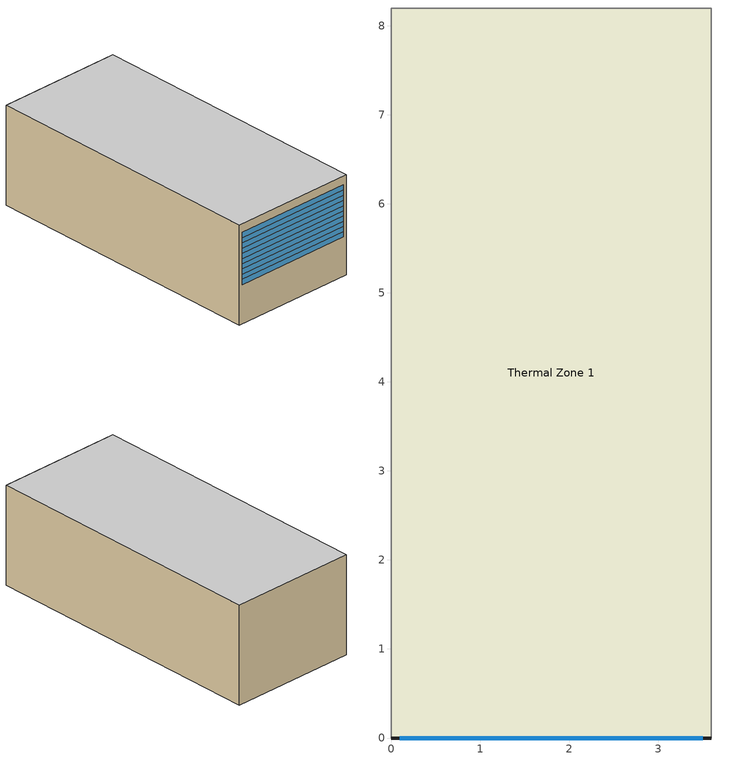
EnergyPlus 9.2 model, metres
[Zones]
Thermal Zone 1
 floor adiabatic (ExtSlabCarpet 4in ClimateZone 1-8): 3.6,8.2 3.6,0 0,0 0,8.2 z0
 wall outside (ASHRAE 189.1-2009 ExtWall Mass ClimateZone 5): 0,0 3.6,0 z0:2.8
 wall adiabatic (ASHRAE 189.1-2009 ExtWall Mass ClimateZone 5): 3.6,0 3.6,8.2 0,8.2 0,0 z0:2.8
 window (Window simple model): 0.1,0 3.5,0 z2.41:2.56; 0.1,0 3.5,0 z1.1:1.25; 0.1,0 3.5,0 z2.27:2.41; 0.1,0 3.5,0 z2.12:2.27; 0.1,0 3.5,0 z1.98:2.12; 0.1,0 3.5,0 z1.83:1.98; 0.1,0 3.5,0 z1.68:1.83; 0.1,0 3.5,0 z1.54:1.68; 0.1,0 3.5,0 z1.39:1.54; 0.1,0 3.5,0 z1.25:1.39
 ceiling adiabatic (ASHRAE 189.1-2009 ExtRoof IEAD ClimateZone 2-5): 3.6,0 3.6,8.2 0,8.2 0,0 z2.8
[Building]
Building 1: North Axis {deg}=0
[Site:Location]
Tehran Mehrabad: Latitude {deg}=35.41; Longitude {deg}=51.19; Time Zone {hr}=3; Elevation {m}=1190
[SizingPeriod:DesignDay] Day of Month=21; Dry-Bulb Temperature Range Modifier Type=DefaultMultipliers; Barometric Pressure {Pa}=87822; Rain Indicator=No; Snow Indicator=No; Daylight Saving Time Indicator=No
Name | Month | Day Type | Maximum Dry-Bulb Temperature {C} | Daily Dry-Bulb Temperature Range {deltaC} | Humidity Condition Type | Wetbulb or DewPoint at Maximum Dry-Bulb {C} | Wind Speed {m/s} | Wind Direction {deg} | Solar Model Indicator | ASHRAE Clear Sky Optical Depth for Beam Irradiance (taub) | ASHRAE Clear Sky Optical Depth for Diffuse Irradiance (taud) | Enthalpy at Maximum Dry-Bulb {J/kg} | Sky Clearness
Tehran Mehrabad Ann Clg .4% Condns DB=>MWB | 7 | SummerDesignDay | 38.5 | 10.6 | Wetbulb | 19 | 3.6 | 120 | ASHRAETau | 0.752 | 1.326
Tehran Mehrabad Ann Clg .4% Condns DP=>MDB | 7 | SummerDesignDay | 31 | 10.6 | Dewpoint | 18.9 | 3.6 | 120 | ASHRAETau | 0.752 | 1.326
Tehran Mehrabad Ann Clg .4% Condns Enth=>MDB | 7 | SummerDesignDay | 32.7 | 10.6 | Enthalpy |  | 3.6 | 120 | ASHRAETau | 0.752 | 1.326 | 72900
Tehran Mehrabad Ann Clg .4% Condns WB=>MDB | 7 | SummerDesignDay | 33 | 10.6 | Wetbulb | 22.5 | 3.6 | 120 | ASHRAETau | 0.752 | 1.326
Tehran Mehrabad Ann Htg 99.6% Condns DB | 1 | WinterDesignDay | -2.8 | 0 | Wetbulb | -2.8 | 1.9 | 270 | ASHRAEClearSky |  |  |  | 0
Tehran Mehrabad Ann Htg Wind 99.6% Condns WS=>MCDB | 1 | WinterDesignDay | 9.5 | 0 | Wetbulb | 9.5 | 11.5 | 270 | ASHRAEClearSky |  |  |  | 0
Tehran Mehrabad Ann Hum_n 99.6% Condns DP=>MCDB | 1 | WinterDesignDay | 6.2 | 0 | Dewpoint | -13 | 1.9 | 270 | ASHRAEClearSky |  |  |  | 0
[Material] Thermal Absorptance=0.9
Name | Roughness | Thickness {m} | Conductivity {W/m-K} | Density {kg/m3} | Specific Heat {J/kg-K} | Solar Absorptance | Visible Absorptance
1/2IN Gypsum | Smooth | 0.0127 | 0.16 | 784.9 | 830 | 0.4 | 0.4
1IN Stucco | Smooth | 0.0253 | 0.6918 | 1858 | 837 | 0.92 | 0.92
8IN Concrete HW | MediumRough | 0.2033 | 1.7296 | 2243 | 837 | 0.65 | 0.65
MAT-CC05 4 HW CONCRETE | Rough | 0.1016 | 1.311 | 2240 | 836.8 | 0.85 | 0.85
Metal Decking | MediumSmooth | 0.0015 | 45.006 | 7680 | 418.4 | 0.6 | 0.6
Roof Insulation [21] | MediumRough | 0.2105 | 0.049 | 265 | 836.8 | 0.7 | 0.7
Roof Membrane | VeryRough | 0.0095 | 0.16 | 1121.29 | 1460 | 0.7 | 0.7
Wall Insulation [40] | MediumRough | 0.0794 | 0.0432 | 91 | 837 | 0.5 | 0.5
[Material:NoMass]
CP02 CARPET PAD: Roughness=Smooth; Thermal Resistance {m2-K/W}=0.1; Thermal Absorptance=0.9; Solar Absorptance=0.8; Visible Absorptance=0.8
[WindowMaterial:SimpleGlazingSystem]
SimpleGlazingSystem: U-Factor {W/m2-K}=1.41; Solar Heat Gain Coefficient=0.164; Visible Transmittance=0.195
[WindowMaterial:Shade]
HIGH REFLECT - LOW TRANS SHADE2: Solar Transmittance=0.1; Solar Reflectance=0.8; Visible Transmittance=0.1; Visible Reflectance=0.8; Infrared Hemispherical Emissivity=0.9; Infrared Transmittance=0; Thickness {m}=0.005; Conductivity {W/m-K}=0.1; Shade to Glass Distance {m}=0.05; Top Opening Multiplier=0; Bottom Opening Multiplier=0; Left-Side Opening Multiplier=0; Right-Side Opening Multiplier=0; Airflow Permeability=0
[Construction]
ASHRAE 189.1-2009 ExtRoof IEAD ClimateZone 2-5: Roof Membrane, Roof Insulation [21], Metal Decking
ASHRAE 189.1-2009 ExtWall Mass ClimateZone 5: 1IN Stucco, 8IN Concrete HW, Wall Insulation [40], 1/2IN Gypsum
ExtSlabCarpet 4in ClimateZone 1-8: MAT-CC05 4 HW CONCRETE, CP02 CARPET PAD
Window simple model: SimpleGlazingSystem
[Zone]
Thermal Zone 1
[WindowShadingControl] Zone=Thermal Zone 1; Shading Type=interiorshade; Shading Control Type=OnIfScheduleAllows; Shading Control Is Scheduled=yes; Glare Control Is Active=no; Shading Device Material=HIGH REFLECT - LOW TRANS SHADE2; Multiple Surface Control Type=group
Name | Schedule | Fenestration Surface 1
shading control 1 | Shade test | Window 1
shading control 10 | Shade test 2 | Window 10
shading control 2 | Shade test | Window 2
shading control 3 | Shade test | Window 3
shading control 4 | Shade test | Window 4
shading control 5 | Shade test | Window 5
shading control 6 | Shade test 2 | Window 6
shading control 7 | Shade test 2 | Window 7
shading control 8 | Shade test 2 | Window 8
shading control 9 | Shade test 2 | Window 9
[Daylighting:Controls]
Thermal Zone 1 DaylightingControls: Zone=Thermal Zone 1; Daylighting Method=SplitFlux; Availability Schedule=Always On Discrete; Lighting Control Type=Continuous; Minimum Input Power Fraction for Continuous or ContinuousOff Dimming Control=0.15; Minimum Light Output Fraction for Continuous or ContinuousOff Dimming Control=0.05; Probability Lighting will be Reset When Needed in Manual Stepped Control=1; Glare Calculation Daylighting Reference Point=Daylighting Control 1; Glare Calculation Azimuth Angle of View Direction Clockwise from Zone y-Axis {deg}=180; Daylighting Reference Point 1=Daylighting Control 1; Fraction of Zone Controlled by Reference Point 1=1; Illuminance Setpoint at Reference Point 1 {lux}=500
[ZoneVentilation:DesignFlowRate]
Thermal Zone 1 Ventilation per Person: Zone or ZoneList=Thermal Zone 1; Schedule=Office Work Occ; Design Flow Rate Calculation Method=Flow/Person; Flow Rate per Person {m3/s-person}=0.00943895
[DesignSpecification:OutdoorAir]
189.1-2009 - Office - OpenOffice - CZ4-8 Ventilation: Outdoor Air Method=Sum; Outdoor Air Flow per Person {m3/s-person}=0.00943895; Outdoor Air Flow per Zone Floor Area {m3/s-m2}=0; Outdoor Air Flow per Zone {m3/s}=0; Outdoor Air Flow Air Changes per Hour {1/hr}=0
[DesignSpecification:ZoneAirDistribution]
Thermal Zone 1 Design Spec Zone Air Dist: Zone Air Distribution Effectiveness in Cooling Mode=1; Zone Air Distribution Effectiveness in Heating Mode=1
[Sizing:Zone]
Thermal Zone 1: Zone Cooling Design Supply Air Temperature Input Method=SupplyAirTemperature; Zone Cooling Design Supply Air Temperature {C}=14; Zone Cooling Design Supply Air Temperature Difference {deltaC}=11.11; Zone Heating Design Supply Air Temperature Input Method=SupplyAirTemperature; Zone Heating Design Supply Air Temperature {C}=40; Zone Heating Design Supply Air Temperature Difference {deltaC}=11.11; Zone Cooling Design Supply Air Humidity Ratio {kgWater/kgDryAir}=0.0085; Zone Heating Design Supply Air Humidity Ratio {kgWater/kgDryAir}=0.008; Design Specification Outdoor Air Object=189.1-2009 - Office - OpenOffice - CZ4-8 Ventilation; Cooling Design Air Flow Method=DesignDay; Cooling Design Air Flow Rate {m3/s}=0; Cooling Minimum Air Flow per Zone Floor Area {m3/s-m2}=0.000762; Cooling Minimum Air Flow {m3/s}=0; Cooling Minimum Air Flow Fraction=0; Heating Design Air Flow Method=DesignDay; Heating Design Air Flow Rate {m3/s}=0; Heating Maximum Air Flow per Zone Floor Area {m3/s-m2}=0.002032; Heating Maximum Air Flow {m3/s}=0.141576; Heating Maximum Air Flow Fraction=0.3; Design Specification Zone Air Distribution Object=Thermal Zone 1 Design Spec Zone Air Dist; Account for Dedicated Outdoor Air System=No
[ZoneControl:Thermostat]
Thermal Zone 1 Thermostat: Zone or ZoneList=Thermal Zone 1; Control Type Schedule=Thermal Zone 1 Thermostat Schedule; Control 1=Thermal Zone 1 Thermostat
[ThermostatSetpoint:DualSetpoint]
Thermal Zone 1 Thermostat: Heating Setpoint Temperature Schedule=Medium Office HtgSetp; Cooling Setpoint Temperature Schedule=Medium Office ClgSetp
[ZoneHVAC:IdealLoadsAirSystem]
zone_0 ideal loads air system: Availability Schedule=HVAC test; Cooling Limit=limitflowrate; Maximum Cooling Air Flow Rate {m3/s}=autosize; Dehumidification Control Type=none; Humidification Control Type=none; Design Specification Outdoor Air Object=189.1-2009 - Office - OpenOffice - CZ4-8 Ventilation; Outdoor Air Economizer Type=differentialdrybulb
[Zone equipment]
Thermal Zone 1: zone_0 ideal loads air system
[Schedule:Day:Interval]
Medium Office HtgSetp Rule 1 Day Schedule; Medium Office HtgSetp Default Schedule; Medium Office HtgSetp Summer Design Day; Medium Office HtgSetp Winter Design Day: No, 24:00, 21
Medium Office ClgSetp Rule 1 Day Schedule; Medium Office ClgSetp Default Schedule; Medium Office ClgSetp Summer Design Day; Medium Office ClgSetp Winter Design Day: No, 24:00, 24
Office Bldg Occ Default Schedule; HVAC test: No, 08:00, 0, 18:00, 1, 24:00, 0
Office Bldg Occ Rule 1 Day Schedule; Office Bldg Occ Winter Design Day: No, 24:00, 0
Office Bldg Occ Summer Design Day: No, 06:00, 0, 22:00, 1, 24:00, 0.05
shade test: No, 08:00, 1, 18:00, 1, 24:00, 1
shade test 2: No, 08:00, 0, 18:00, 0, 24:00, 0
[Schedule:Week:Daily]
Medium Office HtgSetp Week Rule - Jan1-Dec31: Medium Office HtgSetp Rule 1 Day Schedule, Medium Office HtgSetp Default Schedule, Medium Office HtgSetp Default Schedule, Medium Office HtgSetp Default Schedule, Medium Office HtgSetp Default Schedule, Medium Office HtgSetp Default Schedule, Medium Office HtgSetp Rule 1 Day Schedule, Medium Office HtgSetp Default Schedule, Medium Office HtgSetp Summer Design Day, Medium Office HtgSetp Winter Design Day, Medium Office HtgSetp Default Schedule, Medium Office HtgSetp Default Schedule
Medium Office ClgSetp Week Rule - Jan1-Dec31: Medium Office ClgSetp Rule 1 Day Schedule, Medium Office ClgSetp Default Schedule, Medium Office ClgSetp Default Schedule, Medium Office ClgSetp Default Schedule, Medium Office ClgSetp Default Schedule, Medium Office ClgSetp Default Schedule, Medium Office ClgSetp Rule 1 Day Schedule, Medium Office ClgSetp Default Schedule, Medium Office ClgSetp Summer Design Day, Medium Office ClgSetp Winter Design Day, Medium Office ClgSetp Default Schedule, Medium Office ClgSetp Default Schedule
Office Work Occ Week Rule - Jan1-Dec31: Office Bldg Occ Rule 1 Day Schedule, Office Bldg Occ Default Schedule, Office Bldg Occ Default Schedule, Office Bldg Occ Default Schedule, Office Bldg Occ Default Schedule, Office Bldg Occ Default Schedule, Office Bldg Occ Rule 1 Day Schedule, Office Bldg Occ Default Schedule, Office Bldg Occ Summer Design Day, Office Bldg Occ Winter Design Day, Office Bldg Occ Default Schedule, Office Bldg Occ Default Schedule
test Shade Week Rule - Jan1-Dec31: shade test, shade test, shade test, shade test, shade test, shade test, shade test, shade test, shade test, shade test, shade test, shade test
test HVAC Week Rule - Jan1-Dec31: HVAC test, HVAC test, HVAC test, HVAC test, HVAC test, HVAC test, HVAC test, HVAC test, HVAC test, HVAC test, HVAC test, HVAC test
0 test 2 Shade Week Rule - Jan1-Dec31: shade test 2, shade test 2, shade test 2, shade test 2, shade test 2, shade test 2, shade test 2, shade test 2, shade test 2, shade test 2, shade test 2, shade test 2
[Schedule:Year]
Medium Office HtgSetp: Medium Office HtgSetp Week Rule - Jan1-Dec31, 1, 1, 12, 31
Medium Office ClgSetp: Medium Office ClgSetp Week Rule - Jan1-Dec31, 1, 1, 12, 31
Office Work Occ: Office Work Occ Week Rule - Jan1-Dec31, 1, 1, 12, 31
Shade test: test Shade Week Rule - Jan1-Dec31, 1, 1, 12, 31
HVAC test: test HVAC Week Rule - Jan1-Dec31, 1, 1, 12, 31
Shade test 2: 0 test 2 Shade Week Rule - Jan1-Dec31, 1, 1, 12, 31
[Schedule:Compact]
Thermal Zone 1 Thermostat Schedule: Through: 12/31, For: AllDays, Until: 24:00, 4
[Schedule:Constant]
Always On Discrete: Hourly Value=1
